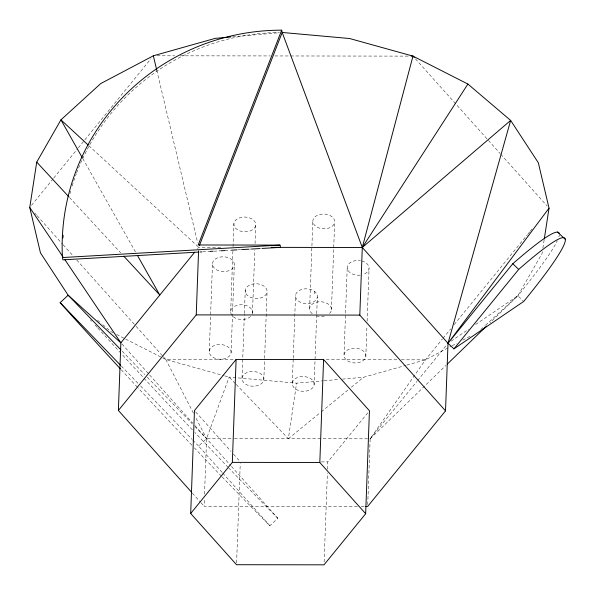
<?xml version="1.0" encoding="UTF-8"?>
<svg xmlns="http://www.w3.org/2000/svg" width="595" height="595" viewBox="0 0 595 595"><rect width="100%" height="100%" fill="white"/><g stroke="black" fill="none" stroke-linecap="round" stroke-linejoin="round"><path stroke-width="0.45" stroke-dasharray="2.98 2.23" d="M209.284 351.124L212.504 263.407M357.446 506.427L204.092 506.226L204.36 498.818M204.531 494.185L206.569 438.612L229.142 377.104L296.585 383.165L323.189 380.822M230.689 311.349L232.89 251.335M233.054 246.717L233.902 223.638M231.098 352.671A10.941 7.378 2.1 0 0 215.45 345.152A10.941 7.378 2.1 0 0 214.029 357.87A10.941 7.378 2.1 0 0 231.098 352.671L234.311 264.954A10.941 7.378 2.1 0 0 218.67 257.434A10.941 7.378 2.1 0 0 217.242 270.152A10.941 7.378 2.1 0 0 234.311 264.954M242.024 378.063L244.359 314.361M244.396 313.439L245.244 290.353M236.602 562.863L240.239 463.631M252.496 312.896L254.801 250.116M255.039 243.653L255.716 225.185A10.941 7.378 2.1 0 0 240.068 217.666A10.941 7.378 2.1 0 0 238.647 230.384A10.941 7.378 2.1 0 0 255.716 225.185M263.838 379.61A10.941 7.378 2.1 0 0 248.189 372.091A10.941 7.378 2.1 0 0 246.761 384.809A10.941 7.378 2.1 0 0 263.838 379.61L264.582 359.298M264.611 358.376L267.051 291.9A10.941 7.378 2.1 0 0 251.41 284.38A10.941 7.378 2.1 0 0 249.982 297.098A10.941 7.378 2.1 0 0 267.051 291.9M292.316 383.135L293.194 359.127M293.231 358.205L295.529 295.418M309.631 308.359L312.851 220.648M314.123 384.682A10.941 7.378 2.1 0 0 298.482 377.163A10.941 7.378 2.1 0 0 297.054 389.881A10.941 7.378 2.1 0 0 314.123 384.682L316.696 314.51M316.733 313.587L317.343 296.964A10.941 7.378 2.1 0 0 301.695 289.445A10.941 7.378 2.1 0 0 300.267 302.163A10.941 7.378 2.1 0 0 317.343 296.964M331.445 309.906L334.658 222.195A10.941 7.378 2.1 0 0 319.017 214.676A10.941 7.378 2.1 0 0 317.589 227.394A10.941 7.378 2.1 0 0 334.658 222.195M324.126 562.044L327.391 473.018M327.525 469.306L327.8 461.891L368.268 412.216M344.029 354.791L347.242 267.081M365.836 356.338A10.941 7.378 2.1 0 0 350.195 348.819A10.941 7.378 2.1 0 0 348.767 361.537A10.941 7.378 2.1 0 0 365.836 356.338L366.951 325.874M367.122 321.255L369.056 268.628M367.732 504.582L370.142 438.82L425.44 359.834L442.427 338.986M236.222 384.467L288.359 438.716L296.585 383.165M542.328 251.707L542.045 253.522L517.843 295.774L489.901 322.84M542.885 248.07L544.142 239.904M31.505 205.327L53.178 178.723M53.766 178.009L77.781 148.527M78.369 147.813L84.222 140.621M84.81 139.907L150.996 58.667M197.555 248.695L198.723 247.275L221.028 247.304M443.015 338.272L450.631 328.923M454.141 324.61L527.363 234.75M527.944 234.028L529.706 231.871M530.286 231.15L532.049 228.993M234.452 438.649L370.142 438.82L416.976 381.336M417.564 380.622L446.838 344.691M370.142 438.82L445.99 365.367M222.136 472.4L198.581 446.079L206.569 438.612L233.523 438.649M222.128 476.9A217.993 5.905 46.9 0 0 269.87 525.735L277.858 518.267L231.366 466.316M480.82 329.541L484.932 325.785M485.617 325.16L517.843 295.774A217.993 18.185 -46.6 0 0 557.307 240.744M288.359 438.716L320.579 412.387M321.293 411.799L348.506 389.561M351.37 387.219L363.545 377.275L405.991 365.315M451.077 341.173L468.726 329.169M475.636 324.476L517.843 295.774L523.131 300.765M406.876 365.07L425.44 359.834L451.352 346.149M452.163 345.725L457.02 343.159M462.687 340.162L470.786 335.885M232.667 36.823L278.527 32.785M324.104 380.74L338.778 379.454M342.445 379.127L363.545 377.275M202.746 251.834L210.147 251.41M213.85 251.194L221.258 250.77M224.962 250.562L230.518 250.242M237.926 249.818L240.7 249.662M249.959 249.126L251.811 249.022M157.05 55.796L174.67 55.818M180.233 55.826L270.175 55.937M274.816 55.945L289.653 55.967M290.576 55.967L409.271 56.116M125.642 339.076L165.804 359.506L234.423 359.588M326.224 359.707L397.624 359.804M401.335 359.804L425.44 359.834M321.352 461.884L327.8 461.891M361.158 506.427L364.876 506.434M163.328 356.74L165.804 359.506L223.787 375.616M224.679 375.862L229.142 377.104L235.575 383.797M113.348 332.821L110.886 331.571L101.076 323.219M116.62 334.487L124.816 338.659M97.573 320.244L100.369 322.624M88.9 145.715L198.723 247.275M122.22 351.228L144.756 374.575M147.329 377.245L192.408 423.938M194.982 426.608L206.569 438.612L195.532 417.184M121.313 366.037L138.055 383.373M140.628 386.043L192.14 439.407M192.787 440.077L198.581 446.079M69.548 197.562L120.666 252.786M415.451 58.89L500.179 153.555M500.797 154.246L547.177 206.071M34.696 213.01L36.555 215.085M37.173 215.769L62.527 244.106M63.144 244.798L73.036 255.85M76.748 260L135.496 325.644M136.121 326.335L162.71 356.048M195.703 411.933L231.016 451.389M233.493 454.163L239.688 461.088M121.997 343.999L149.018 374.307M149.635 374.991L192.49 422.874M194.84 425.492L230.748 465.625M222.753 473.092L269.87 525.735M192.378 493.136L200.389 502.091M201.006 502.782L204.092 506.226M82.802 158.605L135.645 252.265M165.804 359.506L193.405 413.064M156.76 70.24L197.652 242.753M314.383 291.513L314.896 293.811M559.285 235.084A217.993 18.185 -46.6 0 1 558.861 236.914M69.89 193.829A217.993 214.75 -12.8 0 1 70.872 190.296M72.174 185.908A217.993 214.75 -12.8 0 1 76.324 173.785M76.643 172.929A217.993 214.75 -12.8 0 1 279.427 32.48M312.249 313.781A10.941 7.378 2.1 0 1 312.717 303.822A10.941 7.378 2.1 0 1 327.466 303.562A10.941 7.378 2.1 0 1 329.571 313.476M324.401 316.116A10.941 7.378 2.1 0 1 316.919 316.027M277.858 518.267A217.993 5.905 46.9 0 1 228.867 468.131M228.242 467.477A217.993 5.905 46.9 0 1 194.863 432.468M192.401 429.865A217.993 5.905 46.9 0 1 121.573 353.973M120.949 353.304A217.993 5.905 46.9 0 1 97.803 328.031M97.178 327.347A217.993 5.905 46.9 0 1 94.077 323.94M91.63 321.248A217.993 5.905 46.9 0 1 90.41 319.909M221.504 476.245A217.993 5.905 46.9 0 1 194.394 447.871M191.88 445.224A217.993 5.905 46.9 0 1 138.1 387.94M137.475 387.271A217.993 5.905 46.9 0 1 121.112 369.614M231.738 315.127A10.941 7.378 2.1 0 1 240.514 304.759A10.941 7.378 2.1 0 1 252.191 314.16M250.629 316.466A10.941 7.378 2.1 0 1 233.3 316.771M361.767 260.96A10.941 7.378 2.1 0 1 369.071 267.661A10.941 7.378 2.1 0 1 362.891 274.6M360.176 275.143A10.941 7.378 2.1 0 1 347.212 267.564A10.941 7.378 2.1 0 1 360.384 260.677"/><path stroke-width="0.89" d="M191.761 492.444L118.383 410.453L120.859 342.839L64.952 259.777M118.383 410.453L196.238 314.889L198.581 250.978M190.69 513.492L194.468 410.55L236.111 359.44L323.598 359.551L369.443 410.773L365.665 513.716L324.022 564.826L236.535 564.715L190.69 513.492L232.333 462.374L236.111 359.44M365.665 513.716L319.82 462.486L323.598 359.551M365.806 506.434L367.665 506.434L445.529 410.87L359.811 315.097L362.296 247.483L412.982 56.123L349.644 38.526L282.194 32.465L281.673 30.174A217.993 214.75 -12.8 0 0 62.438 257.553L62.958 259.844L198.113 252.101M445.529 410.87L448.005 343.255L510.651 120.428L467.901 84.059L412.982 56.123L411.123 56.123M120.934 349.897L68.135 295.202L40.46 252.875L29.75 207.484L36.734 162.108L60.935 119.848L100.711 83.59L153.339 55.789L215.241 38.355L230.83 36.979M544.284 238.997L549.029 208.146L538.326 162.755L510.651 120.428L362.296 247.483L271.216 247.364M281.673 30.174L198.202 244.984L279.985 245.088L280.505 247.379L261.993 248.435M199.392 245.542L282.194 32.465L362.296 247.483L448.005 343.255L453.948 348.871L523.786 301.39A217.993 18.185 -46.6 0 0 518.706 269.386L512.764 263.771L448.005 343.255L549.029 208.146M362.296 247.483L467.901 84.059M194.654 252.265L120.859 342.839L68.135 295.202L60.14 302.669A217.993 5.905 46.9 0 0 120.48 368.93M453.948 348.871L518.706 269.386M447.321 364.08L486.576 326.06M62.438 257.553L279.985 245.088M199.965 251.99L201.817 251.886M210.147 251.41L212.928 251.246M221.258 250.77L224.962 250.562M231.44 250.19L236.996 249.87M241.622 249.603L249.03 249.179M251.811 249.022L260.141 248.546M196.238 314.889L359.811 315.097M232.333 462.374L319.82 462.486M88.224 145.083L60.935 119.848L82.348 157.801M557.552 232.08L565.25 239.302M60.14 302.669L120.666 365.367M36.734 162.108L68.916 196.878M123.819 256.192L159.787 295.053L137.467 255.493M412.982 56.123L414.217 57.507M29.75 207.484L62.884 256.698M153.339 55.789L156.76 70.24M62.944 237.948A217.993 214.75 -12.8 0 1 63.1 235.218M512.764 263.771A217.993 18.185 -46.6 0 1 559.307 233.686"/></g></svg>
